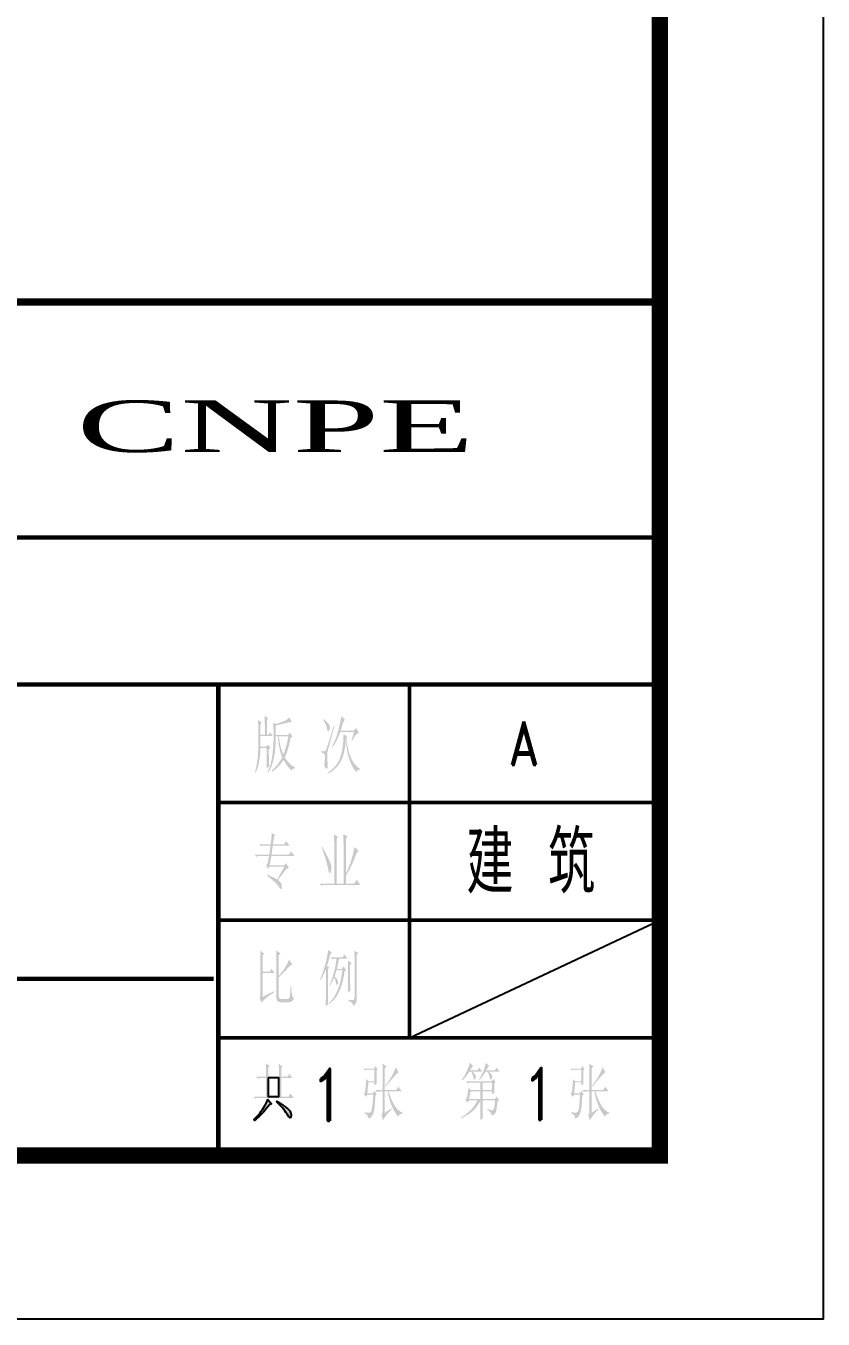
# Model space of a CAD drawing. Extents: x 535358 to 858566, y -185481 to -98609.
# Drawn here: x 766307 to 771184, y -162258 to -154350 of the extents above; entities that cross this region are included whole.
import ezdxf

# ---------------------------------------------------------------- set-up
doc = ezdxf.new("R2010")
doc.units = 0
doc.header["$LTSCALE"] = 1000
doc.header["$MEASUREMENT"] = 0
for name, color, linetype in [('1', 3, 'CONTINUOUS'), ('PUB_TEXT', 7, 'CONTINUOUS'), ('PUB_TITLE', 4, 'CONTINUOUS'), ('WINDOW', 2, 'CONTINUOUS')]:
    doc.layers.add(name, color=color, linetype=linetype)
doc.styles.add('CHINESE-3', font='romand.shx', dxfattribs={"width": 0.8, "bigfont": 'ochinese.shx'})
doc.styles.add('RT', font='TIMES.TTF', dxfattribs={"width": 1.5})

msp = doc.modelspace()

# ---------------------------------------------------------------- hatches: boundary and pattern name
at = {"layer": '1'}
h = msp.add_hatch(color=256, dxfattribs=at)
h.paths.add_polyline_path([(767854.6, -160735.8), (767854.6, -160719.7), (767854.2, -160707), (767853.7, -160697.7), (767876.6, -160714.2), (767869.4, -160723.1), (767869.4, -160776.4), (767907, -160776.4), (767919.3, -160758.6), (767937, -160784), (767869.4, -160784), (767869.4, -160898.1), (767912.9, -160898.1), (767926.4, -160879), (767945.5, -160905.7), (767730.3, -160905.7), (767719.8, -160906.5), (767709.6, -160910.3), (767701.2, -160898.1), (767776, -160898.1), (767776, -160784), (767743.9, -160784), (767733.3, -160784.8), (767723.2, -160788.2), (767714.7, -160776.4), (767776, -160776.4), (767776, -160737.5), (767775.6, -160721.8), (767775.1, -160707.5), (767774.7, -160694.8), (767798, -160709.6), (767790.4, -160720.1), (767790.4, -160776.4), (767855, -160776.4), (767855, -160754.8)])
h.paths.add_polyline_path([(767897.3, -160993.2), (767890.9, -160983.4), (767883.3, -160974.1), (767874.5, -160964), (767864.7, -160953.8), (767854.2, -160943.3), (767842.3, -160932.3), (767843.6, -160926.4), (767848.7, -160929.8), (767864.3, -160939.9), (767878.3, -160949.2), (767890.1, -160957.7), (767900.2, -160965.7), (767908.7, -160972.4), (767915.5, -160978.8), (767920.5, -160984.3), (767923.5, -160988.9), (767925.2, -160993.2), (767929, -161007.9), (767927.7, -161021.5), (767926.9, -161024), (767921.8, -161027), (767914.6, -161020.6), (767904.9, -161005), (767903.2, -161002)])
h.paths.add_polyline_path([(767753.6, -160999.9), (767735.4, -161018.1), (767726.1, -161026.5), (767716.4, -161034.6), (767706.3, -161042.2), (767704.1, -161036.3), (767713.9, -161026.5), (767723.6, -161016.4), (767732.5, -161006.3), (767740.9, -160995.7), (767748.5, -160985.5), (767755.7, -160975.4), (767762.5, -160965.3), (767771.3, -160949.6), (767778.9, -160935.7), (767784, -160923.8), (767787.4, -160914.5), (767809.4, -160941.2), (767798, -160947.1), (767787.8, -160959.8), (767778.1, -160972), (767769.2, -160982.6), (767761.2, -160991.9)])
h.paths.add_polyline_path([(767790.4, -160784), (767790.4, -160898.1), (767855, -160898.1), (767855, -160784)], flags=17)
h.paths.add_polyline_path([(767810.6, -160270.1), (767797.5, -160278.9), (767786.1, -160287.8), (767776, -160295.8), (767767.1, -160303.4), (767759.9, -160310.6), (767754, -160317), (767749.4, -160323.3), (767737.1, -160298), (767739.2, -160293.3), (767741.3, -160277.2), (767741.3, -160100.6), (767740.9, -160080.3), (767740.9, -160045.7), (767740.5, -160031.3), (767740.5, -160018.2), (767740.1, -160006.8), (767765, -160023.3), (767755.7, -160035.1), (767755.7, -160134.4), (767798.4, -160134.4), (767810.6, -160116.7), (767828.4, -160142), (767755.7, -160142), (767755.7, -160287.4), (767825.4, -160253.2), (767826.3, -160259.5), (767824.6, -160260.3)])
h.paths.add_polyline_path([(767867.7, -160300.9), (767858, -160297.1), (767854.6, -160284.9), (767854.2, -160283.2), (767854.2, -160167.4), (767865.2, -160157.6), (767875.3, -160147.9), (767884.6, -160139.1), (767893.1, -160130.2), (767901.1, -160121.3), (767906.2, -160115.4), (767916.7, -160103.1), (767926.4, -160094.3), (767934.9, -160089.6), (767937.4, -160088.3), (767916.7, -160060.4), (767912.5, -160071), (767906.6, -160083.7), (767899, -160097.6), (767893.9, -160106.5), (767886.3, -160117.9), (767878.7, -160128.9), (767870.2, -160139.5), (767861.8, -160149.6), (767854.2, -160158.5), (767854.2, -160033.4), (767864.7, -160021.6), (767839, -160003.8), (767839, -160017.8), (767839.4, -160032.6), (767839.8, -160048.6), (767839.8, -160292), (767841.5, -160306), (767847.4, -160315.3), (767856.7, -160319.5), (767862.6, -160320.4), (767916.7, -160320.4), (767928.1, -160318.2), (767935.3, -160314.4), (767943.3, -160305.1), (767946.7, -160298), (767939.5, -160288.7), (767935.3, -160275.6), (767933.2, -160264.1), (767931.9, -160248.9), (767931.1, -160230.8), (767931.1, -160223.6), (767926, -160223.6), (767925.2, -160246.4), (767924.3, -160264.1), (767923.5, -160278.1), (767921.8, -160287), (767921.8, -160287.4), (767915.5, -160299.2), (767910.4, -160300.9)])
h.paths.add_polyline_path([(767871.9, -159599.8), (767872.8, -159610.4), (767871.1, -159625.2), (767869.4, -159628.5), (767862.6, -159626.8), (767853.3, -159613.3), (767850.4, -159608.7), (767844.9, -159601.9), (767838.1, -159594.3), (767829.7, -159585.8), (767819.9, -159577), (767809, -159567.7), (767796.7, -159557.5), (767782.8, -159546.5), (767784.9, -159540.6), (767792.9, -159544), (767804.7, -159549.5), (767825.9, -159559.6), (767835.2, -159565.1), (767844, -159570.2), (767845.7, -159567.3), (767851.2, -159558), (767857.1, -159547), (767863.9, -159535.1), (767871.1, -159522), (767879.1, -159507.2), (767887.6, -159491.6), (767797.1, -159491.6), (767789.9, -159503.4), (767776.4, -159485.7), (767778.5, -159483.2), (767785.7, -159470.9), (767787.8, -159462.4), (767790.8, -159447.7), (767794.2, -159426.1), (767737.1, -159426.1), (767726.5, -159427.4), (767716.4, -159430.8), (767707.9, -159418.9), (767795, -159418.9), (767796.7, -159409.6), (767798.8, -159394.8), (767801.3, -159379.2), (767803.5, -159362.3), (767765, -159362.3), (767754.4, -159363.6), (767744.3, -159366.9), (767735.8, -159355.1), (767804.3, -159355.1), (767806, -159342.8), (767808.1, -159323), (767809.4, -159306.5), (767810.2, -159293.4), (767810.6, -159283.7), (767833.5, -159301.4), (767825.4, -159309), (767823.3, -159323.4), (767821.2, -159339), (767819.1, -159355.1), (767886.7, -159355.1), (767900.2, -159335.7), (767918.8, -159362.3), (767817.8, -159362.3), (767816.6, -159372), (767814.4, -159387.2), (767811.9, -159402.9), (767809.8, -159418.9), (767915.5, -159418.9), (767930.2, -159398.2), (767950.1, -159426.1), (767808.5, -159426.1), (767806.4, -159438.4), (767803.5, -159454.8), (767800.5, -159469.6), (767798.4, -159482.7), (767888.8, -159482.7), (767898.1, -159469.2), (767916.7, -159499.2), (767915, -159499.6), (767905.7, -159503.9), (767896, -159511.5), (767886.7, -159522.9), (767882.1, -159529.2), (767874.9, -159539.4), (767866.9, -159549.9), (767858.4, -159561.3), (767849.1, -159573.2), (767859.7, -159581.6), (767868.1, -159591.3)])
h.paths.add_polyline_path([(768533.3, -160805.9), (768550.2, -160786.5), (768557, -160778), (768568.8, -160764.5), (768578.5, -160755.2), (768585.7, -160750.6), (768588.3, -160749.7), (768569.7, -160718.5), (768558.7, -160745.5), (768552.3, -160758.6), (768545.6, -160771.7), (768544.7, -160773.4), (768538.4, -160784.4), (768531.6, -160794.9), (768523.6, -160806.4), (768515.1, -160817.8), (768505.8, -160829.2), (768505, -160830), (768506.3, -160835.9), (768515.6, -160825.8), (768524.4, -160815.7)], flags=17)
h.paths.add_polyline_path([(768555.7, -160977.5), (768549.8, -160965.3), (768543.9, -160952.2), (768538.8, -160939.1), (768534.2, -160925.1), (768529.9, -160910.7), (768526.1, -160896.4), (768523.2, -160881.2), (768520.6, -160865.5), (768502.9, -160865.5), (768502.9, -160997.8), (768542.6, -160969.5), (768544.7, -160975.4), (768539.7, -160980.9), (768528.2, -160992.7), (768518.5, -161003.7), (768510.1, -161014.3), (768502.5, -161024.4), (768496.5, -161033.7), (768491.5, -161042.2), (768482.2, -161012.6), (768487.7, -161002), (768489.4, -160986), (768489.4, -160865.5), (768465.7, -160865.5), (768455.1, -160870.2), (768447.1, -160858.3), (768489.4, -160858.3), (768489.4, -160751.4), (768488.9, -160736.6), (768488.9, -160713), (768488.5, -160703.7), (768488.5, -160696.5), (768513.4, -160712.5), (768502.9, -160724.4), (768502.9, -160858.3), (768572.6, -160858.3), (768586.1, -160837.2), (768606, -160865.5), (768525.7, -160865.5), (768526.6, -160867.6), (768532.5, -160885.4), (768538.4, -160902.3), (768544.7, -160917.9), (768551.5, -160931.9), (768558.2, -160944.6), (768565, -160956), (768572.2, -160966.1), (768579.8, -160974.6), (768587.4, -160982.2), (768595, -160988.1), (768603, -160992.7), (768611.1, -160996.1), (768611.1, -161002), (768609, -161002.5), (768596.7, -161004.6), (768588.7, -161011.3), (768585.3, -161021.5), (768577.7, -161012.2), (768570.1, -161001.2), (768562.9, -160989.8)])
h.paths.add_polyline_path([(768397.2, -161014.7), (768401.9, -161026.1), (768403.1, -161035), (768414.6, -161026.5), (768423.4, -161017.2), (768429.8, -161007.1), (768431.5, -161003.7), (768435.3, -160990.2), (768438.6, -160975.4), (768440.8, -160960.6), (768441.6, -160947.9), (768442.9, -160933.6), (768444.1, -160917.1), (768445.4, -160898.9), (768445.8, -160892.1), (768453, -160882), (768438.6, -160862.6), (768430.2, -160877.4), (768396, -160877.4), (768402.3, -160810.6), (768438.6, -160810.6), (768438.6, -160828.3), (768453, -160821.1), (768453, -160808.9), (768452.6, -160794.9), (768452.2, -160779.3), (768452.2, -160737.9), (768459.4, -160729), (768445.8, -160711.3), (768436.5, -160726.1), (768372.3, -160726.1), (768380.3, -160737.9), (768391.7, -160733.2), (768438.6, -160733.2), (768438.6, -160803.4), (768402.3, -160803.4), (768388.8, -160791.1), (768387.5, -160812.7), (768386.2, -160830.4), (768385, -160844.8), (768383.7, -160855.8), (768383.7, -160858.3), (768379.9, -160874.4), (768374.4, -160882), (768387.9, -160899.8), (768397.2, -160885), (768432.3, -160885), (768431, -160902.3), (768429.8, -160918.8), (768428.5, -160934.4), (768427.2, -160949.2), (768426, -160960.6), (768422.6, -160980.1), (768417.5, -160991.5), (768412.9, -160994.8), (768401, -160997), (768397.2, -160996.1), (768387.5, -160994.4), (768379.5, -160991.9), (768378.2, -160999.1), (768389.6, -161005.4)])
h.paths.add_polyline_path([(768986.8, -160789.5), (768977.1, -160798.8), (768974.9, -160792.8), (768981.7, -160783.1), (768988.9, -160771.7), (768996.1, -160759), (769002.8, -160745.5), (769008.8, -160732.4), (769014.2, -160718.9), (769018.9, -160704.5), (769022.7, -160690.6), (769043.4, -160709.6), (769040.4, -160712.5), (769033.3, -160722.3), (769023.5, -160737.9), (769068.3, -160737.9), (769080.6, -160720.1), (769098.3, -160745.5), (769038.3, -160745.5), (769044.7, -160751), (769053.5, -160760.7), (769059, -160770.4), (769059.9, -160778.9), (769054.8, -160791.1), (769052.3, -160793.7), (769046.4, -160791.1), (769045.9, -160786.5), (769042.1, -160770.4), (769038.3, -160759.9), (769032, -160745.5), (769019.3, -160745.5), (769017.2, -160748.9), (769009.6, -160760.7), (769002, -160772.1), (768995.2, -160779.7)])
h.paths.add_polyline_path([(769079.8, -160791.1), (769082.7, -160786.9), (769090.7, -160773), (769097.5, -160759.9), (769103.4, -160747.6), (769107.6, -160736.2), (769108.1, -160735.4), (769113.1, -160720.1), (769117.4, -160705.8), (769121.2, -160691.8), (769141.9, -160711.3), (769138.9, -160713.4), (769131.3, -160722.3), (769122.4, -160737.9), (769175.3, -160737.9), (769187.5, -160720.1), (769205.3, -160745.5), (769138.9, -160745.5), (769140.6, -160747.2), (769151.2, -160757.3), (769157.5, -160766.2), (769160, -160774.2), (769156.7, -160788.2), (769152.9, -160793.3), (769147.4, -160789.9), (769145.7, -160785.2), (769141.9, -160770.4), (769138.9, -160761.1), (769132.6, -160745.5), (769118.2, -160745.5), (769110.2, -160758.6), (769103.4, -160769.2), (769100.5, -160773.8), (769092.9, -160784), (769082.7, -160795.8)])
h.paths.add_polyline_path([(769100.5, -160999.9), (769100.9, -161015.6), (769101.3, -161032), (769086.1, -161039.2), (769086.1, -161035), (769086.5, -161021), (769086.9, -161005.8), (769086.9, -160923.4), (769084.4, -160928.5), (769077.2, -160940.7), (769069.6, -160952.2), (769061.6, -160963.1), (769053.1, -160972.9), (769044.3, -160982.2), (769035, -160990.2), (769029.9, -160994.8), (769020.2, -161002), (769010.4, -161008.8), (769000.3, -161015.1), (768990.2, -161021), (768979.6, -161026.5), (768968.6, -161032), (768967.3, -161027.4), (768974.9, -161022.7), (768984.7, -161016), (768994.4, -161008.8), (769004.1, -161001.2), (769023.5, -160984.3), (769031.2, -160976.7), (769039.6, -160967), (769048.1, -160956.8), (769055.7, -160945.4), (769062.8, -160933.6), (769069.2, -160920.5), (769017.2, -160920.5), (769010, -160935.3), (768994.4, -160917.5), (769003.7, -160908.6), (769004.5, -160905.2), (769007.5, -160891.7), (769010, -160876.9), (769013, -160860.9), (769015.1, -160843.1), (769030.7, -160858.3), (769086.9, -160858.3), (769086.9, -160812.3), (769029.9, -160812.3), (769019.3, -160813.1), (769009.2, -160816.5), (769000.7, -160804.7), (769155.4, -160804.7), (769166, -160789.9), (769180.3, -160810.6), (769172.3, -160818.2), (769172.3, -160850.3), (769172.7, -160864.7), (769173.1, -160874.4), (769158.8, -160883.3), (769158.8, -160865.5), (769100.5, -160865.5), (769100.5, -160913.3), (769176.1, -160913.3), (769186.7, -160898.1), (769201, -160919.2), (769191.7, -160928.1), (769191.3, -160931.5), (769189.2, -160951.7), (769187.1, -160967), (769185.8, -160977.1), (769184.6, -160983), (769180.3, -160996.1), (769179.9, -160997.4), (769171, -161006.7), (769167.7, -161009.2), (769156.7, -161014.3), (769155.8, -161007.1), (769150.8, -160997), (769142.3, -160987.7), (769129.6, -160978.4), (769129.6, -160972.4), (769130.9, -160972.9), (769146.1, -160978.4), (769156.7, -160981.3), (769163, -160981.3), (769171, -160972.4), (769171.5, -160970.8), (769173.1, -160960.6), (769174.8, -160943.7), (769177.4, -160920.5), (769100.5, -160920.5)])
h.paths.add_polyline_path([(769018.5, -160913.3), (769021.4, -160895.1), (769024.8, -160879.9), (769027.3, -160866.8), (769027.8, -160865.5), (769086.9, -160865.5), (769086.9, -160913.3)], flags=16)
h.paths.add_polyline_path([(769100.5, -160812.3), (769100.5, -160858.3), (769158.8, -160858.3), (769158.8, -160812.3)], flags=16)
h.paths.add_polyline_path([(769798.6, -160805.9), (769815.5, -160786.5), (769822.3, -160778), (769834.1, -160764.5), (769843.8, -160755.2), (769851, -160750.6), (769853.6, -160749.7), (769835, -160718.5), (769824, -160745.5), (769817.6, -160758.6), (769810.9, -160771.7), (769810, -160773.4), (769803.7, -160784.4), (769796.9, -160794.9), (769788.9, -160806.4), (769780.4, -160817.8), (769771.1, -160829.2), (769770.3, -160830), (769771.6, -160835.9), (769780.9, -160825.8), (769789.7, -160815.7)], flags=17)
h.paths.add_polyline_path([(769821, -160977.5), (769815.1, -160965.3), (769809.2, -160952.2), (769804.1, -160939.1), (769799.5, -160925.1), (769795.2, -160910.7), (769791.4, -160896.4), (769788.5, -160881.2), (769785.9, -160865.5), (769768.2, -160865.5), (769768.2, -160997.8), (769807.9, -160969.5), (769810, -160975.4), (769804.5, -160980.9), (769793.5, -160992.7), (769783.8, -161003.7), (769775, -161014.3), (769767.8, -161024.4), (769761.8, -161033.7), (769756.8, -161042.2), (769747.5, -161012.6), (769753, -161002), (769754.7, -160986), (769754.7, -160865.5), (769731, -160865.5), (769720.4, -160870.2), (769712.4, -160858.3), (769754.7, -160858.3), (769754.7, -160751.4), (769754.2, -160736.6), (769754.2, -160713), (769753.8, -160703.7), (769753.8, -160696.5), (769778.8, -160712.5), (769768.2, -160724.4), (769768.2, -160858.3), (769837.9, -160858.3), (769851.4, -160837.2), (769871.3, -160865.5), (769791, -160865.5), (769791.9, -160867.6), (769797.8, -160885.4), (769803.7, -160902.3), (769810, -160917.9), (769816.8, -160931.9), (769823.6, -160944.6), (769830.3, -160956), (769837.5, -160966.1), (769845.1, -160974.6), (769852.7, -160982.2), (769860.3, -160988.1), (769868.3, -160992.7), (769876.4, -160996.1), (769876.4, -161002), (769874.3, -161002.5), (769862, -161004.6), (769854, -161011.3), (769850.2, -161021.5), (769843, -161012.2), (769835.4, -161001.2), (769827.8, -160989.8)])
h.paths.add_polyline_path([(769662.5, -161014.7), (769667.2, -161026.1), (769668.5, -161035), (769679.9, -161026.5), (769688.7, -161017.2), (769695.1, -161007.1), (769696.8, -161003.7), (769700.6, -160990.2), (769704, -160975.4), (769706.1, -160960.6), (769706.9, -160947.9), (769708.2, -160933.6), (769709.4, -160917.1), (769710.7, -160898.9), (769711.1, -160892.1), (769718.3, -160882), (769704, -160862.6), (769695.5, -160877.4), (769661.3, -160877.4), (769667.6, -160810.6), (769704, -160810.6), (769704, -160828.3), (769718.3, -160821.1), (769717.9, -160808.9), (769717.9, -160794.9), (769717.5, -160779.3), (769717.5, -160737.9), (769724.7, -160729), (769711.1, -160711.3), (769701.8, -160726.1), (769637.6, -160726.1), (769645.6, -160737.9), (769657, -160733.2), (769704, -160733.2), (769704, -160803.4), (769667.6, -160803.4), (769654.1, -160791.1), (769652.8, -160812.7), (769651.5, -160830.4), (769650.3, -160844.8), (769649, -160855.8), (769649, -160858.3), (769645.2, -160874.4), (769639.7, -160882), (769653.2, -160899.8), (769662.5, -160885), (769697.6, -160885), (769696.3, -160902.3), (769695.1, -160918.8), (769693.8, -160934.4), (769692.5, -160949.2), (769691.3, -160960.6), (769687.9, -160980.1), (769682.8, -160991.5), (769677.7, -160994.8), (769666.3, -160997), (769662.5, -160996.1), (769652.8, -160994.4), (769644.8, -160991.9), (769643.5, -160999.1), (769654.9, -161005.4)])
h.paths.add_polyline_path([(768278.1, -160218.9), (768278.1, -160096.8), (768277.6, -160081.2), (768277.2, -160066.4), (768300, -160081.2), (768290.7, -160093), (768290.7, -160210.9), (768291.2, -160228.6), (768291.6, -160250.2), (768277.2, -160260.8), (768277.2, -160257.8), (768277.6, -160236.7)])
h.paths.add_polyline_path([(768301.3, -160307.3), (768289.9, -160306.4), (768279.3, -160305.1), (768279.3, -160311.5), (768292, -160317), (768301.7, -160324.6), (768307.2, -160333.9), (768309.3, -160342.3), (768318.6, -160336), (768325.8, -160326.7), (768329.6, -160314), (768331.3, -160298.4), (768331.3, -160029.2), (768340.6, -160020.3), (768316.5, -160005.5), (768316.9, -160024.5), (768317.4, -160041.4), (768317.4, -160056.6), (768317.8, -160069.7), (768317.8, -160292), (768314, -160305.1), (768309.3, -160306.8)])
h.paths.add_polyline_path([(768209.6, -160116.7), (768240.9, -160116.7), (768248.9, -160101.9), (768265.8, -160121.3), (768257.3, -160130.2), (768256.9, -160134), (768253.5, -160152.2), (768250.6, -160169.1), (768247.2, -160185.1), (768243.4, -160199.9), (768239.6, -160213.4), (768235.8, -160225.7), (768231.6, -160237.1), (768226.9, -160247.7), (768219.7, -160262.9), (768213, -160275.6), (768206.6, -160286.1), (768200.3, -160295), (768199.4, -160295.8), (768191.4, -160304.7), (768182.5, -160314), (768173.2, -160322.5), (768162.7, -160330.5), (768160.6, -160326.3), (768170.7, -160316.1), (768179.2, -160306), (768187.2, -160295.4), (768194.8, -160284.4), (768201.1, -160272.6), (768205.8, -160264.1), (768211.7, -160251.5), (768217.6, -160237.9), (768222.7, -160223.6), (768227.3, -160208.8), (768229, -160202), (768232, -160188.5), (768234.9, -160174.1), (768237.9, -160158.5), (768240.4, -160142), (768243, -160124.3), (768207.5, -160124.3), (768204.1, -160135.2), (768199.9, -160149.6), (768195.2, -160162.7), (768199, -160166.5), (768208.3, -160176.7), (768214.7, -160186.4), (768218, -160197.8), (768214.7, -160211.7), (768209.6, -160218.1), (768205.4, -160207.5), (768203.3, -160197.8), (768199, -160183.8), (768193.1, -160168.6), (768188.5, -160180), (768182.1, -160192.7), (768175.8, -160205.8), (768168.2, -160219.3), (768164.8, -160216.4), (768167.8, -160209.6), (768173.2, -160195.3), (768178.3, -160180.5), (768183.4, -160166.5), (768187.6, -160152.2), (768195.2, -160124.3), (768197.3, -160114.1), (768200.7, -160096.8), (768203.3, -160081.2), (768205.4, -160066.8), (768206.6, -160054.5), (768191.8, -160054.5), (768182.5, -160058.8), (768174.1, -160046.9), (768243.8, -160046.9), (768256.5, -160029.2), (768273.8, -160054.5), (768223.1, -160054.5), (768222.7, -160055.4), (768220.6, -160066.8), (768217.6, -160080.7), (768213.8, -160097.2)])
h.paths.add_polyline_path([(768127.6, -160152.6), (768134.4, -160137.8), (768142, -160121.3), (768142, -160298.8), (768141.5, -160315.7), (768141.1, -160335.1), (768141.1, -160344), (768156.8, -160333.5), (768155.9, -160316.5), (768155.9, -160300.5), (768155.5, -160285.3), (768155.5, -160118.3), (768162.7, -160107.8), (768149.2, -160098.9), (768151.7, -160090.5), (768155.1, -160079), (768159.3, -160064.7), (768164.4, -160046.9), (768170.7, -160026.6), (768171.1, -160024.5), (768179.6, -160017.3), (768156.8, -160000.9), (768155.1, -160012.7), (768152.5, -160026.2), (768150, -160041.4), (768146.2, -160058.3), (768142, -160076.5), (768138.6, -160090), (768134.4, -160103.6), (768130.1, -160117.5), (768125.5, -160131.9), (768120.4, -160146.2), (768114.9, -160161), (768109, -160175.8), (768106.9, -160182.2), (768109.9, -160185.1), (768115.3, -160176.2), (768120.8, -160165.7)])
h.paths.add_polyline_path([(768170.3, -159525.8), (768174.9, -159513.2), (768176.6, -159498.4), (768175.4, -159485.7), (768173.7, -159479.4), (768170.7, -159471.3), (768166.5, -159461.6), (768161.4, -159450.2), (768155.1, -159436.7), (768147.9, -159421.9), (768139, -159405), (768129.3, -159386.8), (768121.3, -159371.2), (768117, -159374.1), (768124.2, -159394), (768130.1, -159412.6), (768136.1, -159429.5), (768140.7, -159445.1), (768144.9, -159459.5), (768148.7, -159473), (768154.2, -159495), (768155.5, -159503.4), (768159.3, -159522.5), (768163.5, -159530.9), (768168.6, -159528.4)], flags=17)
h.paths.add_polyline_path([(768264.5, -159595.6), (768314.4, -159595.6), (768331.3, -159571.9), (768352.9, -159603.2), (768134.8, -159603.2), (768124.2, -159604), (768114.1, -159607.4), (768105.6, -159595.6), (768193.1, -159595.6), (768193.1, -159342), (768192.7, -159327.2), (768192.3, -159311.2), (768191.8, -159294.2), (768216.8, -159310.3), (768207.5, -159320.9), (768207.5, -159595.6), (768250.2, -159595.6), (768250.2, -159342), (768249.7, -159328.1), (768249.7, -159311.6), (768248.9, -159292.6), (768275.1, -159307.3), (768264.5, -159320.9), (768264.5, -159534.7), (768274.7, -159513.2), (768280.6, -159498.4), (768286.5, -159484), (768292, -159469.6), (768296.6, -159455.3), (768300.9, -159440.9), (768305.1, -159426.9), (768311.9, -159399.1), (768314.4, -159385.1), (768316.5, -159371.2), (768343.6, -159396.5), (768332.1, -159404.1), (768325.8, -159420.2), (768319, -159437.1), (768312.7, -159452.7), (768306.4, -159467.5), (768300, -159481.5), (768293.7, -159494.6), (768287.8, -159506.8), (768281.9, -159518.2), (768275.9, -159528.4), (768270, -159538.1), (768264.5, -159546.5)])
h.paths.add_polyline_path([(767858.8, -158726.3), (767862.2, -158743.2), (767865.6, -158758.8), (767869.4, -158772.7), (767873.6, -158785.8), (767877.8, -158797.3), (767882.5, -158807), (767885.9, -158798.9), (767890.1, -158786.3), (767894.7, -158773.2), (767898.5, -158758.8), (767902.4, -158744), (767906.2, -158727.9), (767909.5, -158711.5), (767912.5, -158694.1), (767853.3, -158694.1), (767855.4, -158707.7)], flags=16)
h.paths.add_polyline_path([(767943.3, -158878.8), (767934, -158872.5), (767924.7, -158864.9), (767915.9, -158856.4), (767907, -158846.3), (767898.5, -158835.3), (767890.5, -158823.5), (767895.6, -158813.3), (767900.2, -158802.3), (767904.9, -158790.1), (767909.1, -158776.5), (767913.3, -158761.8), (767917.6, -158745.7), (767921.4, -158728.4), (767924.7, -158709.8), (767926, -158703), (767937.4, -158695.8), (767921.8, -158671.7), (767911.6, -158687), (767835.6, -158687), (767835.6, -158629.1), (767853.3, -158624.4), (767868.5, -158620.6), (767881.6, -158617.6), (767893.1, -158614.7), (767901.9, -158612.6), (767908.7, -158610.9), (767912.9, -158609.6), (767913.8, -158609.6), (767925.2, -158608.3), (767934.5, -158607.9), (767919.7, -158578.3), (767914.6, -158583.8), (767908.3, -158588.9), (767900.2, -158594.4), (767890.9, -158599.5), (767880, -158604.5), (767867.7, -158609.6), (767853.7, -158614.3), (767838.5, -158618.9), (767835.6, -158619.8), (767821.2, -158609.6), (767821.6, -158626.1), (767821.6, -158642.2), (767822.1, -158658.2), (767822.1, -158720.8), (767821.6, -158735.6), (767820.8, -158751.2), (767819.5, -158766.8), (767817.8, -158782.9), (767816.1, -158799.8), (767814.9, -158809.9), (767809.8, -158841.2), (767806, -158856), (767802.2, -158870.4), (767797.5, -158884.3), (767792, -158898.3), (767786.1, -158911.4), (767785.7, -158912.6), (767789.1, -158916.9), (767794.6, -158907.6), (767800.1, -158897.8), (767805.1, -158887.3), (767810.2, -158875.9), (767814.4, -158863.6), (767818.2, -158850.9), (767825, -158823), (767827.5, -158807.8), (767830.1, -158792.2), (767831.8, -158775.7), (767833.5, -158758.4), (767834.3, -158740.6), (767835.2, -158722), (767835.6, -158702.6), (767835.6, -158694.1), (767848.3, -158694.1), (767849.9, -158713.2), (767852.1, -158731.3), (767854.6, -158748.2), (767857.6, -158763.9), (767860.5, -158778.7), (767864.3, -158792.2), (767868.1, -158804.9), (767872.3, -158816.7), (767875.3, -158823.5), (767867.7, -158836.1), (767860.1, -158848), (767852.5, -158859), (767844.5, -158869.9), (767827.5, -158889.4), (767818.7, -158897.8), (767810.6, -158905), (767811.9, -158910.9), (767822.1, -158904.6), (767831.8, -158897.8), (767841.1, -158889.8), (767849.9, -158881.4), (767858.8, -158872.1), (767867.3, -158861.9), (767875.3, -158850.9), (767882.9, -158839.1), (767883.3, -158838.2), (767891.4, -158851.8), (767899, -158864), (767907, -158875.9), (767915, -158886), (767923.1, -158895.3), (767931.1, -158903.8), (767932.4, -158905), (767940, -158893.6), (767949.3, -158889.8), (767953.1, -158890.2), (767953.1, -158884.3)])
h.paths.add_polyline_path([(767769.2, -158637.1), (767769.2, -158685.3), (767742.2, -158685.3), (767742.2, -158621.4), (767750.6, -158610.9), (767727.8, -158594.8), (767727.8, -158605), (767728.2, -158617.2), (767728.7, -158632), (767729.1, -158648.5), (767729.1, -158666.7), (767729.5, -158687.4), (767729.5, -158732.2), (767729.1, -158749.1), (767728.7, -158765.1), (767728.2, -158780.3), (767727.8, -158794.3), (767727, -158807.8), (767726.5, -158812.9), (767725.3, -158827.3), (767723.2, -158841.6), (767721, -158856.8), (767718.1, -158872.1), (767711.3, -158904.2), (767708.8, -158913.9), (767713, -158916.9), (767718.1, -158905), (767722.7, -158892.3), (767727, -158878.8), (767730.3, -158865.3), (767733.7, -158850.5), (767736.3, -158835.3), (767738.4, -158819.7), (767740.1, -158803.2), (767741.3, -158786.3), (767742.2, -158768.5), (767742.2, -158765.6), (767779.4, -158765.6), (767779.4, -158890.2), (767794.2, -158879.7), (767793.7, -158870.4), (767793.7, -158858.5), (767793.3, -158844.6), (767793.3, -158809.9), (767792.9, -158789.2), (767792.9, -158774.4), (767802.6, -158765.6), (767787.8, -158744.8), (767778.5, -158757.9), (767742.2, -158757.9), (767742.2, -158692.9), (767817, -158692.9), (767801.3, -158670.5), (767790.8, -158685.3), (767781.5, -158685.3), (767781.5, -158594.8), (767789.9, -158584.3), (767768, -158569.5), (767768.4, -158579.2), (767768.8, -158590.6), (767768.8, -158619.8)])
h.paths.add_polyline_path([(768282.7, -158790.5), (768279.3, -158776.1), (768275.9, -158761.3), (768273, -158745.3), (768270.4, -158728.4), (768268.3, -158711), (768267.9, -158706), (768273.8, -158698.8), (768250.2, -158681), (768249.7, -158699.6), (768248.9, -158717.8), (768247.6, -158735.1), (768245.9, -158751.2), (768243.8, -158766.8), (768241.3, -158781.6), (768238.3, -158795.1), (768234.9, -158808.2), (768231.1, -158820.1), (768228.2, -158827.7), (768223.1, -158839.9), (768217.6, -158851.3), (768210.9, -158861.9), (768203.7, -158872.5), (768195.2, -158882.2), (768186.3, -158891.5), (768176.6, -158900.4), (768166.1, -158908.8), (768155.1, -158916.9), (768154.7, -158916.9), (768156.8, -158921.5), (768166.9, -158916.4), (768177, -158910.5), (768186.8, -158903.3), (768196.1, -158895.7), (768204.9, -158886.8), (768213.4, -158877.1), (768221.4, -158866.1), (768228.2, -158856), (768234.1, -158846.3), (768239.2, -158835.7), (768244.2, -158823.9), (768248.5, -158811.2), (768252.3, -158797.3), (768255.7, -158782.5), (768258.6, -158766.8), (768261.1, -158749.9), (768262.8, -158731.7), (768264.5, -158712.7), (768264.5, -158710.6), (768265.8, -158727.9), (768267.1, -158744.8), (768268.8, -158761.3), (768271.3, -158777), (768273.8, -158791.8), (768277.2, -158806.1), (768281, -158819.7), (768284.8, -158832.3), (768285.2, -158833.6), (768290.7, -158848.8), (768296.6, -158863.2), (768303, -158876.3), (768309.7, -158888.1), (768316.9, -158899.1), (768324.5, -158908.8), (768327.9, -158912.6), (768335.1, -158902.5), (768344.8, -158897.8), (768350.7, -158897.8), (768352, -158893.2), (768341.9, -158887.3), (768332.6, -158880.1), (768323.7, -158871.2), (768315.7, -158861.5), (768308.1, -158850.1), (768301.3, -158837.4), (768296.6, -158827.7), (768291.6, -158816.3), (768286.9, -158804)])
h.paths.add_polyline_path([(768319, -158695), (768311.4, -158707.7), (768302.1, -158723.7), (768298.8, -158720.8), (768315.7, -158667.5), (768230.3, -158667.5), (768229.5, -158669.6), (768224, -158683.6), (768218.5, -158697.1), (768212.5, -158710.6), (768211.3, -158713.6), (768206.2, -158724.6), (768199.4, -158736.4), (768191.8, -158749.1), (768182.5, -158762.6), (768179.6, -158757.9), (768180.4, -158756.3), (768186.8, -158744), (768193.1, -158730.9), (768198.6, -158717.8), (768204.1, -158703.9), (768209.2, -158689.9), (768213.8, -158675.1), (768218, -158659.9), (768221.4, -158645.5), (768225.6, -158628.2), (768229, -158612.1), (768232, -158597.8), (768234.1, -158584.3), (768235.4, -158572.4), (768258.2, -158590.2), (768255.7, -158595.7), (768248.9, -158609.6), (768247.2, -158614.3), (768238.3, -158640.9), (768232.4, -158659.9), (768314.4, -158659.9), (768325.8, -158643.8), (768344.4, -158671.7), (768336, -158675.5), (768327.1, -158684), (768325, -158686.1)])
h.paths.add_polyline_path([(768147, -158893.2), (768141.1, -158891.1), (768134.8, -158881.4), (768134.4, -158880.1), (768133.1, -158867.8), (768134.8, -158848.8), (768135.6, -158841.6), (768136.9, -158824.7), (768136.9, -158811.6), (768134.8, -158805.7), (768127.2, -158797.7), (768114.1, -158790.9), (768114.1, -158784.6), (768122.5, -158786.3), (768133.9, -158785.8), (768141.1, -158781.6), (768144.1, -158775.7), (768146.6, -158768.5), (768150, -158759.2), (768158.5, -158733.9), (768163.5, -158717.4), (768169.4, -158698.4), (768175.8, -158677.2), (768183, -158653.6), (768191, -158627.4), (768195.2, -158630.3), (768190.1, -158648.5), (768183.4, -158673.8), (768177, -158696.7), (768171.6, -158717), (768166.9, -158735.1), (768162.7, -158750.3), (768159.3, -158762.6), (768156.8, -158772.7), (768154.7, -158780.3), (768153.4, -158785.4), (768152.5, -158788), (768151.3, -158793.4), (768150.4, -158811.6), (768150.4, -158814.2), (768150.8, -158827.7), (768151.7, -158843.7), (768153.4, -158861.9), (768154.2, -158875.9), (768152.5, -158889.4)])
h.paths.add_polyline_path([(768162.7, -158656.9), (768166.9, -158643.8), (768165.2, -158630.7), (768160.6, -158621.4), (768153.8, -158612.6), (768145.4, -158603.7), (768135.2, -158594.8), (768127.6, -158588.9), (768125.5, -158593.1), (768133.5, -158606.7), (768140.3, -158620.2), (768145.4, -158633.3), (768148.7, -158646), (768149.2, -158648.1), (768153.4, -158662.9), (768158.5, -158663.7)])

# ---------------------------------------------------------------- linework, layer by layer
at = {"layer": '1', "const_width": 45}
msp.add_lwpolyline([(753984.3, -156038.8), (770184.3, -156038.8), (770184.3, -161258.4), (753984.3, -161258.4)], close=True, dxfattribs=at)
at = {"layer": '1'}
for points, const_width in [([(753984.3, -157478.4), (770184.3, -157478.4)], 27), ([(759384.3, -158378.4), (770184.3, -158378.4)], 27), ([(767484.3, -158378.4), (767484.3, -161258.4)], 27), ([(768654.3, -158378.4), (768654.3, -160538.4)], 22.5), ([(770184.3, -159098.4), (767484.3, -159098.4)], 22.5), ([(770184.3, -159818.4), (767484.3, -159818.4)], 22.5), ([(759370.3, -160178.2), (767454.8, -160178.2)], 27), ([(770184.3, -160538.4), (767484.3, -160538.4)], 22.5)]:
    msp.add_lwpolyline(points, dxfattribs=dict(at, const_width=const_width))
for points in [[(767789.6, -160782.7), (767789.6, -160897.9), (767854.9, -160897.9), (767854.9, -160782.7)], [(767752.5, -161000.8), (767734.1, -161019.2), (767724.7, -161027.7), (767714.9, -161035.8), (767704.7, -161043.5), (767702.5, -161037.5), (767712.4, -161027.7), (767722.2, -161017.5), (767731.1, -161007.2), (767739.7, -160996.5), (767747.4, -160986.3), (767754.6, -160976.1), (767761.4, -160965.8), (767770.4, -160950), (767778.1, -160935.9), (767783.2, -160924), (767786.6, -160914.6), (767808.8, -160941.5), (767797.3, -160947.4), (767787.1, -160960.3), (767777.2, -160972.6), (767768.3, -160983.3), (767760.2, -160992.7)], [(767897.6, -160994), (767891.2, -160984.2), (767883.5, -160974.8), (767874.6, -160964.5), (767864.7, -160954.3), (767854.1, -160943.6), (767842.1, -160932.5), (767843.4, -160926.5), (767848.5, -160929.9), (767864.3, -160940.2), (767878.4, -160949.6), (767890.4, -160958.1), (767900.6, -160966.2), (767909.1, -160973.1), (767916, -160979.5), (767921.1, -160985), (767924.1, -160989.7), (767925.8, -160994), (767929.6, -161008.9), (767928.4, -161022.6), (767927.5, -161025.1), (767922.4, -161028.1), (767915.1, -161021.7), (767905.3, -161005.9), (767903.6, -161002.9)]]:
    msp.add_lwpolyline(points, close=True, dxfattribs=at)
at = {"layer": 'PUB_TITLE'}
msp.add_lwpolyline([(711784.3, -162258.4), (711784.3, -120258.4), (771184.3, -120258.4), (771184.3, -162258.4)], close=True, dxfattribs=at)
at = {"layer": 'PUB_TITLE', "const_width": 100}
msp.add_lwpolyline([(714284.3, -161258.4), (770184.3, -161258.4), (770184.3, -121258.4), (714284.3, -121258.4)], close=True, dxfattribs=at)
at = {"layer": 'WINDOW'}
msp.add_line((768654.3, -160538.4), (770184.3, -159818.4), dxfattribs=at)

# ---------------------------------------------------------------- texts
at = {"layer": '1', "style": 'CHINESE-3', "width": 0.8}
for s, height, p in [('A', 264.6, (769262.9, -158869.1)), ('建 筑', 381.02, (769001.4, -159657)), ('1', 317.5, (768045.8, -161045.1)), ('1', 317.5, (769340.4, -161040.2))]:
    msp.add_text(s, height=height, dxfattribs=at).set_placement(p)
at = {"layer": 'PUB_TEXT', "style": 'RT', "width": 2}
msp.add_text('CNPE', height=315, dxfattribs=at).set_placement((766617.4, -156955.9))

doc.saveas('drawing.dxf')
